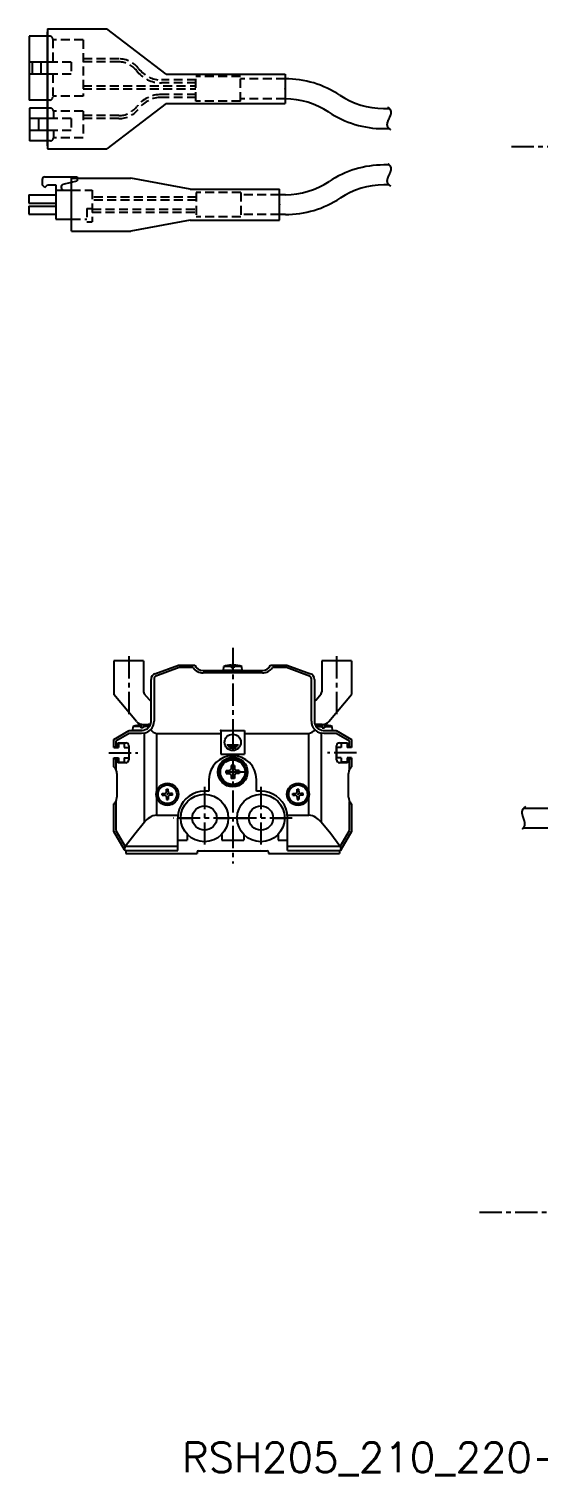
# Model space of a CAD drawing. Extents: x -463 to 583, y 42 to 537.
# Drawn here: x -463.4 to -291.9, y 41.9 to 529.1 of the extents above; entities that cross this region are included whole.
import ezdxf

# ---------------------------------------------------------------- set-up
doc = ezdxf.new("R2010")
doc.units = 0
doc.linetypes.add('CENTER', pattern=[12, 7.5, -1.5, 1.5, -1.5])
doc.linetypes.add('DASHED', pattern=[4.5, 3, -1.5])
doc.layers.get('0').update_dxf_attribs({"linetype": 'CONTINUOUS'})
doc.layers.add('CENTER', color=1, linetype='CENTER')
doc.styles.get("Standard").update_dxf_attribs({"font": 'txt', "bigfont": 'EXTFONT'})

# ---------------------------------------------------------------- blocks, each defined once
blk = doc.blocks.new('DTL0002')
at = {"color": 0, "linetype": 'CONTINUOUS'}
for p, q in [((0, 0), (0, -8)), ((0, 0), (8, 0)), ((8, 0), (8, -8)), ((2.03, -4.87), (5.97, -4.87)), ((4, -2.07), (4, -4.87)), ((0, -8), (8, -8)), ((2.34, -5.37), (5.66, -5.37)), ((2.94, -5.87), (5.06, -5.87))]:
    blk.add_line(p, q, dxfattribs=at)
blk.add_circle((4, -4), 2.75, dxfattribs=at)
at = {"color": 0}
blk.add_point((0, 0), dxfattribs=at)
blk = doc.blocks.new('DTL0003')
at = {"color": 0, "linetype": 'CONTINUOUS'}
for p, q in [((-1, 0.25), (-1.75, 0.25)), ((-1.75, 0.25), (-1.75, -0.25)), ((-0.25, 1.75), (0.25, 1.75)), ((-0.25, 1.75), (-0.25, 1)), ((0.25, 1.75), (0.25, 1)), ((1, 0.25), (1.75, 0.25)), ((1.75, 0.25), (1.75, -0.25)), ((-1, -0.25), (-1.75, -0.25)), ((-0.25, -1.75), (-0.25, -1)), ((-0.25, -1.75), (0.25, -1.75)), ((0.25, -1.75), (0.25, -1)), ((1, -0.25), (1.75, -0.25))]:
    blk.add_line(p, q, dxfattribs=at)
for radius in [3.75, 3.15]:
    blk.add_circle((0, 0), radius, dxfattribs=at)
for centre, start, end in [((-1, 1), 270, 0), ((1, 1), 180, 270), ((-1, -1), 0, 90.0001), ((1, -1), 90, 180)]:
    blk.add_arc(centre, 0.748, start, end, dxfattribs=at)
at = {"color": 0}
blk.add_point((0, 0), dxfattribs=at)
blk.add_point((0, 0), dxfattribs=at)

msp = doc.modelspace()

# ---------------------------------------------------------------- linework, layer by layer
at = {"color": 7, "linetype": 'CONTINUOUS'}
for p, q in [((-463.33, 526.68), (-463.33, 505.18)), ((-457.13, 526.68), (-463.33, 526.68)), ((-457.13, 529.13), (-437.13, 529.13)), ((-457.13, 529.13), (-457.13, 488.73)), ((-457.13, 489.73), (-457.13, 528.13)), ((-417.13, 513.89), (-437.13, 529.13)), ((-457.13, 517.93), (-463.33, 517.93)), ((-462.33, 517.93), (-462.33, 513.93)), ((-459.33, 517.93), (-459.33, 513.93)), ((-457.13, 513.93), (-463.33, 513.93)), ((-417.13, 513.89), (-377.13, 513.89)), ((-377.13, 513.89), (-377.13, 503.99)), ((-457.13, 505.18), (-463.33, 505.18)), ((-463.13, 502.43), (-463.13, 491.43)), ((-457.13, 502.43), (-463.13, 502.43)), ((-417.13, 503.99), (-437.13, 488.73)), ((-417.13, 503.99), (-377.13, 503.99)), ((-343.97, 502.34), (-342.06, 502.34)), ((-457.13, 498.93), (-463.13, 498.93)), ((-460.13, 498.93), (-460.13, 494.93)), ((-457.13, 494.93), (-463.13, 494.93)), ((-344.09, 495.54), (-342.04, 495.54)), ((-457.13, 491.43), (-463.13, 491.43)), ((-457.13, 488.73), (-437.13, 488.73)), ((-342.01, 483.29), (-343.86, 483.29)), ((-458.86, 478.4), (-458.86, 476.6)), ((-457.96, 479.3), (-447.16, 479.3)), ((-449.03, 478.89), (-429.03, 478.89)), ((-449.03, 460.99), (-449.03, 478.89)), ((-447.16, 479.3), (-447.16, 478.89)), ((-409.03, 475.14), (-429.03, 478.89)), ((-463.36, 473.18), (-463.36, 470.48)), ((-463.36, 473.18), (-454.36, 473.18)), ((-457.96, 475.7), (-458.86, 476.6)), ((-457.96, 475.7), (-457.06, 476.6)), ((-457.06, 476.6), (-454.36, 476.6)), ((-454.36, 476.6), (-454.36, 465.08)), ((-454.36, 474.8), (-449.03, 474.8)), ((-451.8, 476.79), (-449.03, 477.5)), ((-409.03, 475.14), (-379.03, 475.14)), ((-379.03, 464.74), (-379.03, 475.14)), ((-377.03, 473.29), (-379.03, 473.29)), ((-342.1, 476.59), (-343.86, 476.59)), ((-463.36, 470.48), (-454.36, 470.48)), ((-463.36, 469.4), (-454.36, 469.4)), ((-463.36, 469.4), (-463.36, 466.7)), ((-463.36, 466.7), (-454.36, 466.7)), ((-454.36, 465.08), (-449.03, 465.08)), ((-409.03, 464.74), (-429.03, 460.99)), ((-409.03, 464.74), (-379.03, 464.74)), ((-377.03, 466.59), (-379.03, 466.59)), ((-449.03, 460.99), (-429.03, 460.99)), ((-424.75, 316.26), (-434.75, 316.26)), ((-434.75, 316.26), (-434.75, 304.89)), ((-424.75, 316.26), (-424.75, 305.78)), ((-420.93, 311.87), (-413, 314.76)), ((-412.82, 313.94), (-420.59, 311.1)), ((-413, 314.76), (-407.51, 314.76)), ((-408.09, 313.94), (-412.82, 313.94)), ((-407.51, 314.76), (-407.5, 314.76)), ((-404.75, 312.96), (-384.75, 312.96)), ((-384.75, 312.13), (-404.75, 312.13)), ((-397.9, 312.96), (-397.79, 314.26)), ((-391.6, 312.96), (-397.9, 312.96)), ((-395.15, 314.26), (-397.79, 314.26)), ((-395.15, 314.85), (-395.15, 313.86)), ((-394.35, 313.86), (-395.15, 313.86)), ((-394.35, 314.85), (-394.35, 313.86)), ((-391.71, 314.26), (-394.35, 314.26)), ((-391.6, 312.96), (-391.71, 314.26)), ((-382, 314.76), (-381.99, 314.76)), ((-381.99, 314.76), (-376.5, 314.76)), ((-376.68, 313.94), (-381.41, 313.94)), ((-368.91, 311.1), (-376.68, 313.94)), ((-376.5, 314.76), (-368.57, 311.87)), ((-364.75, 316.26), (-364.75, 305.78)), ((-354.75, 316.26), (-364.75, 316.26)), ((-354.75, 316.26), (-354.75, 304.89)), ((-422.25, 295.76), (-422.25, 309.99)), ((-421.25, 310.15), (-421.25, 295.85)), ((-368.25, 295.85), (-368.25, 310.15)), ((-367.25, 309.99), (-367.25, 295.76)), ((-427.15, 295.83), (-434.75, 304.89)), ((-422.82, 303.12), (-424.52, 305.14)), ((-366.68, 303.12), (-364.98, 305.14)), ((-362.35, 295.83), (-354.75, 304.89)), ((-434.75, 289.76), (-429.57, 292.75)), ((-429.57, 292.75), (-429.55, 292.76)), ((-429.55, 292.76), (-425.25, 292.76)), ((-428.4, 292.76), (-428.29, 294.06)), ((-425.25, 292.76), (-428.4, 292.76)), ((-425.65, 294.06), (-428.29, 294.06)), ((-425.65, 294.65), (-425.65, 293.66)), ((-424.85, 293.66), (-425.65, 293.66)), ((-425.25, 292.76), (-424.52, 292.85)), ((-424.85, 294.76), (-423.25, 294.76)), ((-424.85, 294.65), (-424.85, 293.66)), ((-422.78, 294.06), (-424.85, 294.06)), ((-367.12, 293.08), (-367.13, 293.06)), ((-366.72, 294.06), (-364.65, 294.06)), ((-364.65, 294.76), (-366.25, 294.76)), ((-364.98, 292.85), (-364.25, 292.76)), ((-364.65, 294.65), (-364.65, 293.66)), ((-364.65, 293.66), (-363.85, 293.66)), ((-364.25, 292.76), (-361.1, 292.76)), ((-364.25, 292.76), (-359.95, 292.76)), ((-363.85, 294.65), (-363.85, 293.66)), ((-363.85, 294.06), (-361.21, 294.06)), ((-361.1, 292.76), (-361.21, 294.06)), ((-359.95, 292.76), (-359.93, 292.75)), ((-359.93, 292.75), (-354.75, 289.76)), ((-434.75, 289.74), (-434.75, 289.76)), ((-434.75, 287.01), (-434.75, 289.74)), ((-429.58, 291.76), (-434.11, 289.18)), ((-434.11, 289.18), (-434.11, 287.16)), ((-433.45, 287.16), (-433.45, 288.61)), ((-433.45, 288.61), (-430.75, 288.61)), ((-433.25, 288.46), (-433.25, 287.01)), ((-433.25, 288.46), (-431.25, 288.46)), ((-431.25, 288.46), (-431.25, 287.01)), ((-429.75, 287.61), (-429.75, 282.91)), ((-425.47, 291.76), (-429.58, 291.76)), ((-424.48, 291.88), (-425.47, 291.76)), ((-424.48, 261.84), (-424.48, 291.88)), ((-420.4, 291.76), (-420.4, 264.26)), ((-420.4, 291.76), (-398.75, 291.76)), ((-390.75, 291.76), (-369.1, 291.76)), ((-369.1, 264.26), (-369.1, 291.76)), ((-364.03, 291.76), (-365.02, 291.88)), ((-365.02, 291.88), (-365.02, 261.84)), ((-359.93, 291.76), (-364.03, 291.76)), ((-355.39, 289.18), (-359.93, 291.76)), ((-359.75, 282.91), (-359.75, 287.61)), ((-358.75, 288.61), (-356.05, 288.61)), ((-358.25, 288.46), (-358.25, 287.01)), ((-356.25, 288.46), (-358.25, 288.46)), ((-356.25, 288.46), (-356.25, 287.01)), ((-356.05, 288.61), (-356.05, 287.16)), ((-355.39, 287.16), (-355.39, 289.18)), ((-354.75, 289.76), (-354.75, 289.74)), ((-354.75, 289.74), (-354.75, 287.01)), ((-434.11, 287.16), (-434.75, 287.16)), ((-434.75, 287.01), (-433.25, 287.01)), ((-434.75, 280.49), (-434.75, 283.51)), ((-434.75, 283.51), (-433.25, 283.51)), ((-434.75, 283.36), (-434.11, 283.36)), ((-434.11, 287.16), (-433.45, 287.16)), ((-433.45, 283.36), (-434.11, 283.36)), ((-434.11, 283.36), (-434.11, 279.69)), ((-433.45, 281.91), (-433.45, 283.36)), ((-433.25, 283.51), (-433.25, 282.06)), ((-431.25, 287.01), (-429.75, 287.01)), ((-431.25, 283.51), (-431.25, 282.06)), ((-431.25, 283.51), (-429.75, 283.51)), ((-429.75, 287.01), (-429.75, 283.51)), ((-359.75, 287.01), (-359.75, 283.51)), ((-358.25, 287.01), (-359.75, 287.01)), ((-358.25, 283.51), (-359.75, 283.51)), ((-358.25, 283.51), (-358.25, 282.06)), ((-354.75, 287.01), (-356.25, 287.01)), ((-356.25, 283.51), (-356.25, 282.06)), ((-354.75, 283.51), (-356.25, 283.51)), ((-356.05, 287.16), (-355.39, 287.16)), ((-355.39, 283.36), (-356.05, 283.36)), ((-356.05, 283.36), (-356.05, 281.91)), ((-354.75, 287.16), (-355.39, 287.16)), ((-355.39, 283.36), (-354.75, 283.36)), ((-355.39, 279.69), (-355.39, 283.36)), ((-354.75, 283.51), (-354.75, 280.49)), ((-433.75, 278.26), (-433.75, 270.26)), ((-430.75, 281.91), (-433.45, 281.91)), ((-433.25, 282.06), (-431.25, 282.06)), ((-396.9, 279.31), (-395.8, 279.31)), ((-396.9, 279.31), (-396.9, 278.21)), ((-396.9, 278.21), (-395.8, 278.21)), ((-394.2, 280.91), (-395.3, 280.91)), ((-395.3, 280.91), (-395.3, 279.81)), ((-394.2, 280.91), (-394.2, 279.81)), ((-392.6, 279.31), (-393.7, 279.31)), ((-392.6, 278.21), (-393.7, 278.21)), ((-392.6, 279.31), (-392.6, 278.21)), ((-356.05, 281.91), (-358.75, 281.91)), ((-356.25, 282.06), (-358.25, 282.06)), ((-355.75, 270.26), (-355.75, 278.26)), ((-402.75, 276.26), (-402.75, 272.26)), ((-395.3, 277.71), (-395.3, 276.61)), ((-394.2, 276.61), (-395.3, 276.61)), ((-394.2, 277.71), (-394.2, 276.61)), ((-386.75, 272.26), (-386.75, 276.26)), ((-434.75, 258.76), (-434.75, 268.02)), ((-434.11, 268.83), (-434.11, 259.03)), ((-402.75, 272.26), (-404.25, 272.26)), ((-385.25, 272.26), (-386.75, 272.26)), ((-355.39, 259.03), (-355.39, 268.83)), ((-354.75, 268.02), (-354.75, 258.76)), ((-420.4, 264.26), (-413.25, 264.26)), ((-413.25, 252.34), (-413.25, 263.26)), ((-412.25, 263.26), (-408.5, 263.26)), ((-400, 263.26), (-396.25, 263.26)), ((-393.25, 263.26), (-389.5, 263.26)), ((-381, 263.26), (-377.25, 263.26)), ((-376.25, 252.34), (-376.25, 263.26)), ((-376.24, 264.26), (-369.1, 264.26)), ((-296.73, 266.61), (-268.55, 266.61)), ((-431.17, 252.56), (-434.75, 258.76)), ((-434.75, 258.76), (-434.75, 258.76)), ((-434.11, 259.03), (-430.96, 253.65)), ((-358.54, 253.65), (-355.39, 259.03)), ((-354.75, 258.76), (-358.33, 252.56)), ((-354.75, 258.76), (-354.75, 258.76)), ((-296.94, 259.91), (-267.74, 259.91)), ((-430.96, 253.65), (-430.83, 253.79)), ((-430.83, 253.79), (-413.25, 253.79)), ((-413.25, 255.76), (-410.05, 255.76)), ((-410.05, 257.75), (-410.05, 255.76)), ((-398.45, 257.75), (-398.45, 255.76)), ((-398.45, 255.76), (-391.05, 255.76)), ((-391.05, 257.75), (-391.05, 255.76)), ((-379.45, 257.75), (-379.45, 255.76)), ((-379.45, 255.76), (-376.25, 255.76)), ((-376.25, 253.79), (-358.67, 253.79)), ((-358.67, 253.79), (-358.54, 253.65)), ((-431, 252.26), (-431.17, 252.56)), ((-413.25, 252.26), (-431, 252.26)), ((-430.75, 252.26), (-430.75, 251.26)), ((-430.75, 251.26), (-406.75, 251.26)), ((-406.75, 251.76), (-406.75, 251.26)), ((-406.25, 252.26), (-383.25, 252.26)), ((-382.75, 251.76), (-382.75, 251.26)), ((-382.75, 251.26), (-358.75, 251.26)), ((-358.5, 252.26), (-376.25, 252.26)), ((-358.75, 252.26), (-358.75, 251.26)), ((-358.33, 252.56), (-358.5, 252.26))]:
    msp.add_line(p, q, dxfattribs=at)
at = {"color": 3, "linetype": 'DASHED'}
for p, q in [((-456.33, 526.68), (-457.13, 526.68)), ((-455.33, 525.68), (-455.33, 517.93)), ((-445.13, 525.43), (-455.33, 525.43)), ((-445.13, 525.43), (-445.13, 506.43)), ((-449.13, 517.93), (-457.13, 517.93)), ((-449.13, 517.93), (-449.13, 513.93)), ((-433.1, 519.03), (-445.13, 519.03)), ((-433.1, 518.03), (-445.13, 518.03)), ((-449.13, 513.93), (-457.13, 513.93)), ((-455.33, 513.93), (-455.33, 506.18)), ((-407.13, 511.94), (-418.78, 511.94)), ((-392.13, 513.09), (-407.13, 513.09)), ((-407.13, 504.79), (-407.13, 513.09)), ((-392.13, 504.79), (-392.13, 513.09)), ((-377.13, 512.34), (-392.13, 512.34)), ((-445.13, 509.93), (-407.13, 509.94)), ((-445.13, 508.93), (-407.13, 508.94)), ((-407.13, 510.94), (-418.78, 510.94)), ((-407.13, 507.04), (-418.78, 507.04)), ((-456.33, 505.18), (-457.13, 505.18)), ((-456.13, 502.43), (-457.13, 502.43)), ((-445.13, 506.43), (-455.33, 506.43)), ((-407.13, 506.04), (-418.78, 506.04)), ((-392.13, 504.79), (-407.13, 504.79)), ((-377.13, 505.54), (-392.13, 505.54)), ((-449.13, 498.93), (-457.13, 498.93)), ((-455.13, 501.43), (-455.13, 498.93)), ((-445.13, 501.43), (-455.13, 501.43)), ((-449.13, 498.93), (-449.13, 494.93)), ((-445.13, 501.43), (-445.13, 492.43)), ((-433.1, 499.93), (-445.13, 499.93)), ((-433.1, 498.93), (-445.13, 498.93)), ((-449.13, 494.93), (-457.13, 494.93)), ((-455.13, 494.93), (-455.13, 492.43)), ((-445.13, 492.43), (-455.13, 492.43)), ((-456.13, 491.43), (-457.13, 491.43)), ((-449.03, 477.5), (-447.16, 477.98)), ((-447.16, 478.89), (-447.16, 477.98)), ((-449.03, 474.8), (-442.03, 474.8)), ((-442.03, 474.8), (-442.03, 464.18)), ((-407.03, 474.04), (-407.03, 465.84)), ((-392.03, 474.04), (-407.03, 474.04)), ((-392.03, 474.04), (-392.03, 465.84)), ((-379.03, 473.29), (-392.03, 473.29)), ((-443.83, 468.68), (-442.03, 468.68)), ((-443.83, 468.68), (-443.83, 464.18)), ((-407.03, 472.44), (-442.03, 472.44)), ((-407.03, 471.44), (-442.03, 471.44)), ((-442.03, 468.44), (-407.03, 468.44)), ((-449.03, 465.08), (-443.83, 465.08)), ((-443.83, 464.18), (-442.03, 464.18)), ((-442.03, 467.44), (-407.03, 467.44)), ((-392.03, 465.84), (-407.03, 465.84)), ((-379.03, 466.59), (-392.03, 466.59))]:
    msp.add_line(p, q, dxfattribs=at)
at = {"color": 7, "linetype": 'CONTINUOUS'}
for points in [[(-423.05, 293.71), (-423.61, 293.25), (-424.52, 292.85)], [(-364.98, 292.85), (-365.89, 293.25), (-366.45, 293.71)], [(-433.75, 278.26), (-433.8, 278.8), (-434.11, 279.69)], [(-355.39, 279.69), (-355.6, 279.2), (-355.75, 278.26)], [(-434.11, 268.83), (-433.9, 269.32), (-433.75, 270.26)], [(-355.75, 270.26), (-355.7, 269.71), (-355.39, 268.83)], [(-412.74, 266.26), (-413.12, 264.76), (-413.25, 263.26)], [(-376.25, 263.26), (-376.38, 264.8), (-376.77, 266.26)], [(-424.48, 261.84), (-427.75, 257.87), (-430.83, 253.79)], [(-358.67, 253.79), (-361.76, 257.88), (-365.02, 261.84)]]:
    msp.add_lwpolyline(points, dxfattribs=at)
for points in [[(-342.48, 502.75, 0), (-342.45, 502.72, 0), (-342.42, 502.69, 0), (-342.39, 502.66, 0), (-342.35, 502.63, 0), (-342.32, 502.6, 0), (-342.29, 502.57, 0), (-342.26, 502.54, 0), (-342.22, 502.5, 0), (-342.19, 502.47, 0), (-342.16, 502.44, 0), (-342.13, 502.41, 0), (-342.1, 502.38, 0), (-342.07, 502.34, 0), (-342.04, 502.31, 0), (-342.01, 502.28, 0), (-341.98, 502.24, 0), (-341.95, 502.21, 0), (-341.92, 502.17, 0), (-341.89, 502.14, 0), (-341.86, 502.1, 0), (-341.84, 502.07, 0), (-341.81, 502.03, 0), (-341.78, 502, 0), (-341.76, 501.96, 0), (-341.74, 501.93, 0), (-341.71, 501.89, 0), (-341.69, 501.85, 0), (-341.67, 501.82, 0), (-341.65, 501.78, 0), (-341.63, 501.74, 0), (-341.61, 501.7, 0), (-341.6, 501.66, 0), (-341.58, 501.63, 0), (-341.57, 501.59, 0), (-341.55, 501.55, 0), (-341.54, 501.51, 0), (-341.53, 501.47, 0), (-341.52, 501.43, 0), (-341.51, 501.39, 0), (-341.51, 501.35, 0), (-341.5, 501.31, 0), (-341.49, 501.27, 0), (-341.49, 501.23, 0), (-341.48, 501.19, 0), (-341.48, 501.15, 0), (-341.48, 501.11, 0), (-341.48, 501.06, 0), (-341.48, 501.02, 0), (-341.48, 500.98, 0), (-341.48, 500.94, 0), (-341.49, 500.9, 0), (-341.49, 500.85, 0), (-341.49, 500.81, 0), (-341.5, 500.77, 0), (-341.51, 500.72, 0), (-341.51, 500.68, 0), (-341.52, 500.64, 0), (-341.53, 500.59, 0), (-341.54, 500.55, 0), (-341.55, 500.51, 0), (-341.56, 500.46, 0), (-341.57, 500.42, 0), (-341.58, 500.37, 0), (-341.59, 500.33, 0), (-341.6, 500.28, 0), (-341.62, 500.24, 0), (-341.63, 500.19, 0), (-341.65, 500.15, 0), (-341.66, 500.1, 0), (-341.68, 500.06, 0), (-341.69, 500.01, 0), (-341.71, 499.97, 0), (-341.72, 499.92, 0), (-341.74, 499.88, 0), (-341.76, 499.83, 0), (-341.78, 499.79, 0), (-341.79, 499.74, 0), (-341.81, 499.7, 0), (-341.83, 499.65, 0), (-341.85, 499.6, 0), (-341.87, 499.56, 0), (-341.89, 499.51, 0), (-341.91, 499.47, 0), (-341.93, 499.42, 0), (-341.95, 499.37, 0), (-341.97, 499.33, 0), (-341.99, 499.28, 0), (-342.01, 499.24, 0), (-342.03, 499.19, 0), (-342.06, 499.14, 0), (-342.08, 499.1, 0), (-342.1, 499.05, 0), (-342.12, 499.01, 0), (-342.14, 498.96, 0), (-342.16, 498.91, 0), (-342.18, 498.87, 0), (-342.2, 498.82, 0), (-342.22, 498.78, 0), (-342.25, 498.73, 0), (-342.27, 498.68, 0), (-342.29, 498.64, 0), (-342.31, 498.59, 0), (-342.33, 498.55, 0), (-342.35, 498.5, 0), (-342.37, 498.45, 0), (-342.39, 498.41, 0), (-342.41, 498.36, 0), (-342.43, 498.32, 0), (-342.45, 498.27, 0), (-342.47, 498.23, 0), (-342.49, 498.18, 0), (-342.5, 498.14, 0), (-342.52, 498.09, 0), (-342.54, 498.05, 0), (-342.56, 498, 0), (-342.57, 497.96, 0), (-342.59, 497.91, 0), (-342.61, 497.87, 0), (-342.62, 497.82, 0), (-342.64, 497.78, 0), (-342.65, 497.74, 0), (-342.67, 497.69, 0), (-342.68, 497.65, 0), (-342.69, 497.6, 0), (-342.71, 497.56, 0), (-342.72, 497.52, 0), (-342.73, 497.47, 0), (-342.74, 497.43, 0), (-342.75, 497.39, 0), (-342.76, 497.35, 0), (-342.77, 497.3, 0), (-342.78, 497.26, 0), (-342.78, 497.22, 0), (-342.79, 497.18, 0), (-342.79, 497.14, 0), (-342.8, 497.09, 0), (-342.8, 497.05, 0), (-342.81, 497.01, 0), (-342.81, 496.97, 0), (-342.81, 496.93, 0), (-342.81, 496.89, 0), (-342.81, 496.85, 0), (-342.81, 496.81, 0), (-342.81, 496.77, 0), (-342.81, 496.73, 0), (-342.8, 496.69, 0), (-342.8, 496.65, 0), (-342.79, 496.61, 0), (-342.78, 496.58, 0), (-342.78, 496.54, 0), (-342.77, 496.5, 0), (-342.76, 496.46, 0), (-342.74, 496.42, 0), (-342.73, 496.39, 0), (-342.72, 496.35, 0), (-342.7, 496.31, 0), (-342.69, 496.28, 0), (-342.67, 496.24, 0), (-342.65, 496.21, 0), (-342.63, 496.17, 0), (-342.61, 496.14, 0), (-342.59, 496.1, 0), (-342.57, 496.07, 0), (-342.54, 496.03, 0), (-342.52, 496, 0), (-342.49, 495.97, 0), (-342.46, 495.93, 0), (-342.43, 495.9, 0), (-342.4, 495.87, 0), (-342.37, 495.84, 0), (-342.34, 495.81, 0), (-342.31, 495.78, 0), (-342.28, 495.74, 0), (-342.25, 495.71, 0), (-342.21, 495.68, 0), (-342.18, 495.65, 0), (-342.15, 495.62, 0), (-342.11, 495.59, 0), (-342.08, 495.56, 0), (-342.04, 495.54, 0), (-342.01, 495.51, 0), (-341.97, 495.48, 0), (-341.93, 495.45, 0), (-341.9, 495.42, 0), (-341.86, 495.4, 0), (-341.82, 495.37, 0), (-341.79, 495.34, 0), (-341.75, 495.32, 0), (-341.72, 495.29, 0), (-341.68, 495.27, 0), (-341.64, 495.24, 0)], [(-342.48, 483.75, 0), (-342.45, 483.72, 0), (-342.42, 483.69, 0), (-342.39, 483.66, 0), (-342.35, 483.63, 0), (-342.32, 483.6, 0), (-342.29, 483.57, 0), (-342.26, 483.54, 0), (-342.22, 483.5, 0), (-342.19, 483.47, 0), (-342.16, 483.44, 0), (-342.13, 483.41, 0), (-342.1, 483.38, 0), (-342.07, 483.34, 0), (-342.04, 483.31, 0), (-342.01, 483.28, 0), (-341.98, 483.24, 0), (-341.95, 483.21, 0), (-341.92, 483.17, 0), (-341.89, 483.14, 0), (-341.86, 483.1, 0), (-341.84, 483.07, 0), (-341.81, 483.03, 0), (-341.78, 483, 0), (-341.76, 482.96, 0), (-341.74, 482.93, 0), (-341.71, 482.89, 0), (-341.69, 482.85, 0), (-341.67, 482.82, 0), (-341.65, 482.78, 0), (-341.63, 482.74, 0), (-341.61, 482.7, 0), (-341.6, 482.66, 0), (-341.58, 482.63, 0), (-341.57, 482.59, 0), (-341.55, 482.55, 0), (-341.54, 482.51, 0), (-341.53, 482.47, 0), (-341.52, 482.43, 0), (-341.51, 482.39, 0), (-341.51, 482.35, 0), (-341.5, 482.31, 0), (-341.49, 482.27, 0), (-341.49, 482.23, 0), (-341.48, 482.19, 0), (-341.48, 482.15, 0), (-341.48, 482.11, 0), (-341.48, 482.06, 0), (-341.48, 482.02, 0), (-341.48, 481.98, 0), (-341.48, 481.94, 0), (-341.49, 481.9, 0), (-341.49, 481.85, 0), (-341.49, 481.81, 0), (-341.5, 481.77, 0), (-341.51, 481.72, 0), (-341.51, 481.68, 0), (-341.52, 481.64, 0), (-341.53, 481.59, 0), (-341.54, 481.55, 0), (-341.55, 481.51, 0), (-341.56, 481.46, 0), (-341.57, 481.42, 0), (-341.58, 481.37, 0), (-341.59, 481.33, 0), (-341.6, 481.28, 0), (-341.62, 481.24, 0), (-341.63, 481.19, 0), (-341.65, 481.15, 0), (-341.66, 481.1, 0), (-341.68, 481.06, 0), (-341.69, 481.01, 0), (-341.71, 480.97, 0), (-341.72, 480.92, 0), (-341.74, 480.88, 0), (-341.76, 480.83, 0), (-341.78, 480.79, 0), (-341.79, 480.74, 0), (-341.81, 480.7, 0), (-341.83, 480.65, 0), (-341.85, 480.6, 0), (-341.87, 480.56, 0), (-341.89, 480.51, 0), (-341.91, 480.47, 0), (-341.93, 480.42, 0), (-341.95, 480.37, 0), (-341.97, 480.33, 0), (-341.99, 480.28, 0), (-342.01, 480.24, 0), (-342.03, 480.19, 0), (-342.06, 480.14, 0), (-342.08, 480.1, 0), (-342.1, 480.05, 0), (-342.12, 480.01, 0), (-342.14, 479.96, 0), (-342.16, 479.91, 0), (-342.18, 479.87, 0), (-342.2, 479.82, 0), (-342.22, 479.78, 0), (-342.25, 479.73, 0), (-342.27, 479.68, 0), (-342.29, 479.64, 0), (-342.31, 479.59, 0), (-342.33, 479.55, 0), (-342.35, 479.5, 0), (-342.37, 479.45, 0), (-342.39, 479.41, 0), (-342.41, 479.36, 0), (-342.43, 479.32, 0), (-342.45, 479.27, 0), (-342.47, 479.23, 0), (-342.49, 479.18, 0), (-342.5, 479.14, 0), (-342.52, 479.09, 0), (-342.54, 479.05, 0), (-342.56, 479, 0), (-342.57, 478.96, 0), (-342.59, 478.91, 0), (-342.61, 478.87, 0), (-342.62, 478.82, 0), (-342.64, 478.78, 0), (-342.65, 478.74, 0), (-342.67, 478.69, 0), (-342.68, 478.65, 0), (-342.69, 478.6, 0), (-342.71, 478.56, 0), (-342.72, 478.52, 0), (-342.73, 478.47, 0), (-342.74, 478.43, 0), (-342.75, 478.39, 0), (-342.76, 478.35, 0), (-342.77, 478.3, 0), (-342.78, 478.26, 0), (-342.78, 478.22, 0), (-342.79, 478.18, 0), (-342.79, 478.14, 0), (-342.8, 478.09, 0), (-342.8, 478.05, 0), (-342.81, 478.01, 0), (-342.81, 477.97, 0), (-342.81, 477.93, 0), (-342.81, 477.89, 0), (-342.81, 477.85, 0), (-342.81, 477.81, 0), (-342.81, 477.77, 0), (-342.81, 477.73, 0), (-342.8, 477.69, 0), (-342.8, 477.65, 0), (-342.79, 477.61, 0), (-342.78, 477.58, 0), (-342.78, 477.54, 0), (-342.77, 477.5, 0), (-342.76, 477.46, 0), (-342.74, 477.42, 0), (-342.73, 477.39, 0), (-342.72, 477.35, 0), (-342.7, 477.31, 0), (-342.69, 477.28, 0), (-342.67, 477.24, 0), (-342.65, 477.21, 0), (-342.63, 477.17, 0), (-342.61, 477.14, 0), (-342.59, 477.1, 0), (-342.57, 477.07, 0), (-342.54, 477.03, 0), (-342.52, 477, 0), (-342.49, 476.97, 0), (-342.46, 476.93, 0), (-342.43, 476.9, 0), (-342.4, 476.87, 0), (-342.37, 476.84, 0), (-342.34, 476.81, 0), (-342.31, 476.78, 0), (-342.28, 476.74, 0), (-342.25, 476.71, 0), (-342.21, 476.68, 0), (-342.18, 476.65, 0), (-342.15, 476.62, 0), (-342.11, 476.59, 0), (-342.08, 476.56, 0), (-342.04, 476.54, 0), (-342.01, 476.51, 0), (-341.97, 476.48, 0), (-341.93, 476.45, 0), (-341.9, 476.42, 0), (-341.86, 476.4, 0), (-341.82, 476.37, 0), (-341.79, 476.34, 0), (-341.75, 476.32, 0), (-341.72, 476.29, 0), (-341.68, 476.27, 0), (-341.64, 476.24, 0)], [(-296.2, 267.09, 0), (-296.23, 267.06, 0), (-296.27, 267.04, 0), (-296.3, 267.01, 0), (-296.33, 266.98, 0), (-296.36, 266.95, 0), (-296.4, 266.92, 0), (-296.43, 266.89, 0), (-296.46, 266.86, 0), (-296.5, 266.83, 0), (-296.53, 266.8, 0), (-296.56, 266.77, 0), (-296.59, 266.74, 0), (-296.63, 266.71, 0), (-296.66, 266.68, 0), (-296.69, 266.65, 0), (-296.72, 266.62, 0), (-296.75, 266.59, 0), (-296.78, 266.56, 0), (-296.81, 266.52, 0), (-296.84, 266.49, 0), (-296.87, 266.46, 0), (-296.9, 266.43, 0), (-296.93, 266.39, 0), (-296.95, 266.36, 0), (-296.98, 266.33, 0), (-297.01, 266.29, 0), (-297.03, 266.26, 0), (-297.06, 266.22, 0), (-297.08, 266.19, 0), (-297.1, 266.15, 0), (-297.12, 266.12, 0), (-297.15, 266.08, 0), (-297.17, 266.05, 0), (-297.19, 266.01, 0), (-297.2, 265.98, 0), (-297.22, 265.94, 0), (-297.24, 265.9, 0), (-297.25, 265.87, 0), (-297.27, 265.83, 0), (-297.28, 265.79, 0), (-297.3, 265.76, 0), (-297.31, 265.72, 0), (-297.32, 265.68, 0), (-297.33, 265.64, 0), (-297.34, 265.6, 0), (-297.35, 265.56, 0), (-297.35, 265.53, 0), (-297.36, 265.49, 0), (-297.37, 265.45, 0), (-297.37, 265.41, 0), (-297.38, 265.37, 0), (-297.38, 265.33, 0), (-297.38, 265.29, 0), (-297.38, 265.25, 0), (-297.39, 265.21, 0), (-297.39, 265.17, 0), (-297.39, 265.13, 0), (-297.39, 265.09, 0), (-297.38, 265.04, 0), (-297.38, 265, 0), (-297.38, 264.96, 0), (-297.38, 264.92, 0), (-297.37, 264.88, 0), (-297.37, 264.84, 0), (-297.36, 264.8, 0), (-297.36, 264.75, 0), (-297.35, 264.71, 0), (-297.34, 264.67, 0), (-297.34, 264.63, 0), (-297.33, 264.58, 0), (-297.32, 264.54, 0), (-297.31, 264.5, 0), (-297.3, 264.45, 0), (-297.29, 264.41, 0), (-297.28, 264.37, 0), (-297.27, 264.32, 0), (-297.26, 264.28, 0), (-297.25, 264.24, 0), (-297.24, 264.19, 0), (-297.23, 264.15, 0), (-297.21, 264.11, 0), (-297.2, 264.06, 0), (-297.19, 264.02, 0), (-297.18, 263.98, 0), (-297.16, 263.93, 0), (-297.15, 263.89, 0), (-297.14, 263.84, 0), (-297.12, 263.8, 0), (-297.11, 263.75, 0), (-297.09, 263.71, 0), (-297.08, 263.66, 0), (-297.06, 263.62, 0), (-297.05, 263.58, 0), (-297.03, 263.53, 0), (-297.02, 263.49, 0), (-297, 263.44, 0), (-296.99, 263.4, 0), (-296.97, 263.35, 0), (-296.96, 263.31, 0), (-296.94, 263.26, 0), (-296.93, 263.22, 0), (-296.91, 263.17, 0), (-296.9, 263.13, 0), (-296.88, 263.08, 0), (-296.87, 263.04, 0), (-296.85, 262.99, 0), (-296.84, 262.95, 0), (-296.82, 262.9, 0), (-296.81, 262.86, 0), (-296.79, 262.81, 0), (-296.78, 262.77, 0), (-296.76, 262.72, 0), (-296.75, 262.68, 0), (-296.73, 262.64, 0), (-296.72, 262.59, 0), (-296.71, 262.55, 0), (-296.69, 262.5, 0), (-296.68, 262.46, 0), (-296.67, 262.41, 0), (-296.65, 262.37, 0), (-296.64, 262.32, 0), (-296.63, 262.28, 0), (-296.62, 262.23, 0), (-296.61, 262.19, 0), (-296.59, 262.15, 0), (-296.58, 262.1, 0), (-296.57, 262.06, 0), (-296.56, 262.01, 0), (-296.55, 261.97, 0), (-296.54, 261.93, 0), (-296.54, 261.88, 0), (-296.53, 261.84, 0), (-296.52, 261.8, 0), (-296.51, 261.75, 0), (-296.51, 261.71, 0), (-296.5, 261.67, 0), (-296.49, 261.62, 0), (-296.49, 261.58, 0), (-296.48, 261.54, 0), (-296.48, 261.49, 0), (-296.48, 261.45, 0), (-296.47, 261.41, 0), (-296.47, 261.37, 0), (-296.47, 261.32, 0), (-296.47, 261.28, 0), (-296.47, 261.24, 0), (-296.47, 261.2, 0), (-296.47, 261.16, 0), (-296.47, 261.11, 0), (-296.48, 261.07, 0), (-296.48, 261.03, 0), (-296.48, 260.99, 0), (-296.49, 260.95, 0), (-296.5, 260.91, 0), (-296.5, 260.87, 0), (-296.51, 260.83, 0), (-296.52, 260.79, 0), (-296.53, 260.75, 0), (-296.54, 260.71, 0), (-296.55, 260.67, 0), (-296.56, 260.63, 0), (-296.57, 260.59, 0), (-296.59, 260.55, 0), (-296.6, 260.51, 0), (-296.62, 260.47, 0), (-296.63, 260.43, 0), (-296.65, 260.4, 0), (-296.67, 260.36, 0), (-296.69, 260.32, 0), (-296.71, 260.28, 0), (-296.73, 260.25, 0), (-296.75, 260.21, 0), (-296.77, 260.17, 0), (-296.79, 260.13, 0), (-296.82, 260.1, 0), (-296.84, 260.06, 0), (-296.86, 260.02, 0), (-296.89, 259.99, 0), (-296.91, 259.95, 0), (-296.94, 259.92, 0), (-296.96, 259.88, 0), (-296.99, 259.85, 0), (-297.01, 259.81, 0), (-297.04, 259.78, 0), (-297.06, 259.74, 0), (-297.09, 259.71, 0), (-297.12, 259.67, 0), (-297.14, 259.64, 0), (-297.17, 259.6, 0), (-297.2, 259.57, 0), (-297.22, 259.54, 0)]]:
    msp.add_polyline3d(points, dxfattribs=at)
for centre, radius in [((-394.75, 278.76), 5), ((-394.75, 278.76), 4.5), ((-394.75, 278.76), 4.15), ((-404.25, 263.26), 8), ((-385.25, 263.26), 8), ((-404.25, 263.26), 4.1), ((-385.25, 263.26), 4.1)]:
    msp.add_circle(centre, radius, dxfattribs=at)
at = {"color": 3, "linetype": 'DASHED'}
for centre, radius, start, end in [((-456.33, 525.68), 1, 0.0017, 90.0017), ((-433.1, 510.53), 8.5, 37.2706, 90.0017), ((-433.1, 510.53), 7.5, 37.2706, 90.0017), ((-418.78, 521.44), 10.5, 217.2706, 270.0017), ((-418.78, 521.44), 9.5, 217.2706, 270.0017), ((-418.78, 496.54), 10.5, 90.0017, 142.7329), ((-456.33, 506.18), 1, 270.0017, 0.0017), ((-456.13, 501.43), 1, 0.0017, 90.0017), ((-433.1, 507.43), 7.5, 270.0017, 322.7329), ((-433.1, 507.43), 8.5, 270.0017, 322.7329), ((-418.78, 496.54), 9.5, 90.0017, 142.7329), ((-456.13, 492.43), 1, 270.0017, 0.0017)]:
    msp.add_arc(centre, radius, start, end, dxfattribs=at)
at = {"color": 7, "linetype": 'CONTINUOUS'}
for centre, radius, start, end in [((-377.13, 478.94), 33.4, 56.4452, 90.0009), ((-343.97, 528.94), 26.6, 236.4452, 270), ((-377.13, 478.94), 26.6, 56.4452, 90.0009), ((-343.97, 528.94), 33.4, 236.4452, 270), ((-343.86, 449.94), 33.35, 90, 123.5569), ((-457.96, 478.4), 0.9, 90, 180), ((-377.03, 499.94), 26.65, 269.9994, 303.5569), ((-451.55, 475.81), 1.01, 104.3814, 270), ((-343.86, 449.94), 26.65, 90, 123.5569), ((-377.03, 499.94), 33.35, 269.9994, 303.5569), ((-420.25, 309.99), 2, 110, 180), ((-404.75, 316.13), 4, 213.1843, 269.9425), ((-404.75, 315.96), 3, 203.5782, 270), ((-394.75, 306.88), 7.98, 92.8723, 112.3565), ((-394.75, 306.88), 7.98, 67.6435, 87.1277), ((-384.75, 315.96), 3, 270, 336.4218), ((-384.75, 316.13), 4, 270.0487, 326.8245), ((-369.25, 309.99), 2, 0, 70), ((-420.25, 310.16), 1, 110.1784, 180.0912), ((-369.26, 310.16), 1, 359.9286, 69.8017), ((-423.75, 305.78), 1, 180, 220), ((-422.05, 303.76), 1, 220, 254.4852), ((-367.45, 303.76), 1, 285.0059, 320), ((-365.75, 305.78), 1, 320, 0.0001), ((-425.25, 286.68), 7.98, 92.8723, 112.3565), ((-424.85, 297.76), 3, 220, 270), ((-425.25, 286.68), 7.98, 71.1337, 87.1277), ((-425.46, 296.03), 4.26, 283.3104, 316.2129), ((-423.25, 291.76), 3, 75.4233, 90), ((-425.25, 295.76), 3, 317.0546, 0), ((-425.28, 295.85), 4.03, 316.3101, 0.0289), ((-419.96, 294.55), 2.82, 211.698, 261.1059), ((-369.55, 294.56), 2.84, 279.0616, 328.1345), ((-364.22, 295.85), 4.03, 179.9754, 223.6855), ((-364.25, 295.76), 3, 180, 222.9454), ((-364.04, 296.03), 4.26, 223.7886, 256.6881), ((-366.25, 291.76), 3, 90, 103.4119), ((-364.25, 286.68), 7.98, 92.8723, 108.8663), ((-364.65, 297.76), 3, 270, 320), ((-364.25, 286.68), 7.98, 67.6435, 87.1277), ((-430.75, 287.61), 1, 0, 90), ((-358.75, 287.61), 1, 90, 180), ((-430.75, 282.91), 1, 270, 0), ((-394.75, 276.26), 8, 0, 180), ((-358.75, 282.91), 1, 180, 270), ((-436.75, 278.26), 3, 28.5343, 48.1897), ((-395.8, 279.81), 0.5, 270, 0), ((-395.8, 277.71), 0.5, 360, 90), ((-393.7, 279.81), 0.5, 180, 270), ((-393.7, 277.71), 0.5, 90, 180), ((-352.75, 278.26), 3, 131.8103, 151.4657), ((-436.75, 270.26), 3, 311.8103, 331.4657), ((-404.25, 263.26), 9, 90, 160.5288), ((-385.25, 263.26), 9, 19.4712, 90), ((-352.75, 270.26), 3, 208.5343, 228.1897), ((-419.72, 258.47), 5.82, 96.6889, 144.7206), ((-369.77, 258.48), 5.82, 35.247, 83.3435), ((-430.16, 252.93), 1.07, 137.6778, 199.6608), ((-359.34, 252.93), 1.07, 340.3392, 42.3222), ((-406.25, 251.76), 0.5, 90, 180), ((-383.25, 251.76), 0.5, 0, 90)]:
    msp.add_arc(centre, radius, start, end, dxfattribs=at)
for p in [(-377.13, 508.94), (-379.03, 469.94), (-379.03, 469.94)]:
    msp.add_point(p, dxfattribs=at)
at = {"layer": 'CENTER', "color": 1, "linetype": 'CENTER'}
for p, q in [((582.64, 489.44), (-300.94, 489.44)), ((-429.75, 317.77), (-429.75, 297.84)), ((-394.75, 320.58), (-394.75, 247.95)), ((-359.75, 317.77), (-359.75, 298.02)), ((-436.45, 285.26), (-426.67, 285.26)), ((-353.05, 285.26), (-362.83, 285.26)), ((-389.75, 278.76), (-399.75, 278.76)), ((-404.25, 273.8), (-404.25, 252.72)), ((-385.25, 273.8), (-385.25, 252.72)), ((-393.71, 263.26), (-414.79, 263.26)), ((-374.71, 263.26), (-395.79, 263.26)), ((-311.63, 130.47), (579.71, 130.47))]:
    msp.add_line(p, q, dxfattribs=at)

# ---------------------------------------------------------------- block references
at = {"color": 7, "linetype": 'CONTINUOUS', "zscale": 2}
msp.add_blockref('DTL0002', (-398.75, 292.76), dxfattribs=at)
at = {"color": 7, "linetype": 'CONTINUOUS', "zscale": 2, "rotation": 90}
for p in [(-416.75, 271.26), (-372.75, 271.26)]:
    msp.add_blockref('DTL0003', p, dxfattribs=at)

# ---------------------------------------------------------------- texts
at = {"color": 7, "linetype": 'CONTINUOUS'}
msp.add_text('RSH205_210_220-550', height=10, dxfattribs=at).set_placement((-411.85, 42.83))

doc.saveas('drawing.dxf')
